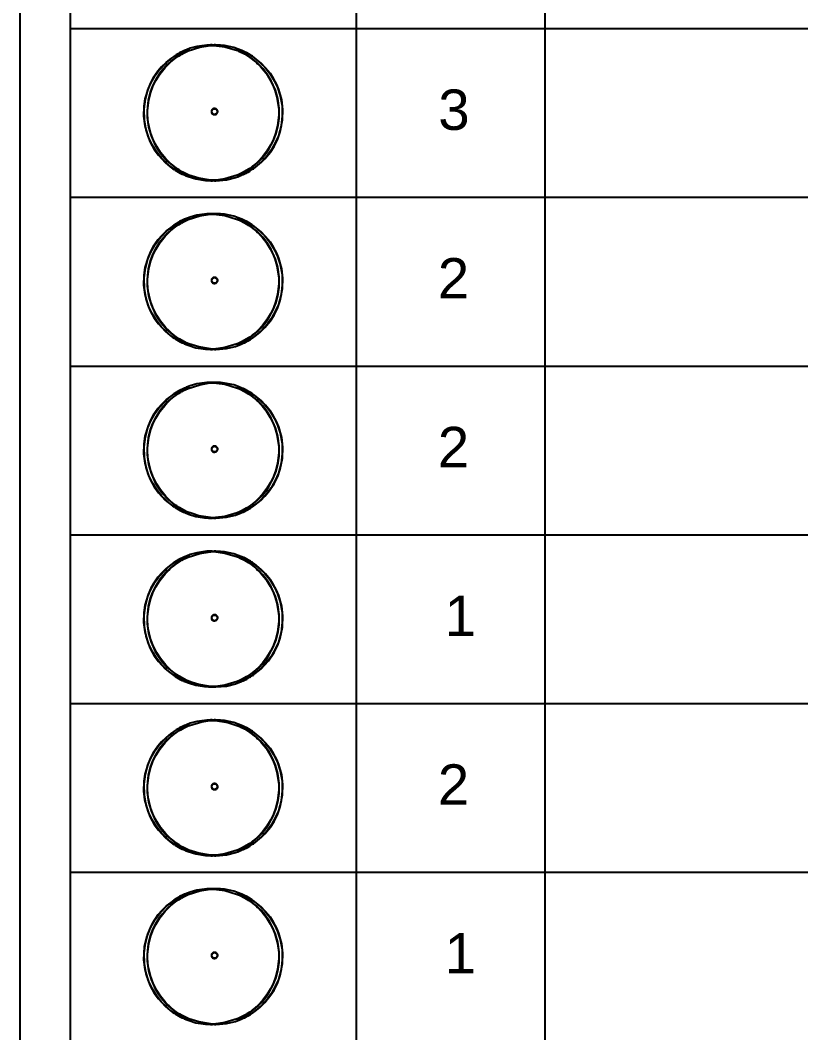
# Model space of a CAD drawing. Header units: millimetres. Extents: x 0 to 135, y -17 to 120.
# Drawn here: x 0 to 7.11, y 25.08 to 34.31 of the extents above; entities that cross this region are included whole.
import ezdxf

# ---------------------------------------------------------------- set-up
doc = ezdxf.new("R2010")
doc.units = ezdxf.units.MM
doc.layers.add('Plan View', color=7, linetype='Continuous')
doc.layers.add('Plant Legend', color=7, linetype='Continuous')
picture_1 = doc.add_image_def('image1.jpg', size_in_pixel=(8192, 8192))

# ---------------------------------------------------------------- blocks, each defined once
blk = doc.blocks.new('1')
at = {"flags": 1}
for tag in ['Export Name', 'Export Layer']:
    blk.add_attdef(tag, (0, 0), '', height=0.0254, dxfattribs=at)
at = {"layer": 'Plan View'}
image = blk.add_image(picture_1, insert=(0, 0), size_in_units=(120, 120), dxfattribs=dict(at, fade=50))
image.dxf.flags = 7
blk = doc.blocks.new('422')
at = {"layer": 'Plant Legend'}
for points in [[(0.4583, 119.2984), (21.053, 119.2984), (21.053, 6.5593), (0.4583, 6.5593)], [(1.7394, 32.8477), (1.7485, 32.8478), (1.7578, 32.8497), (1.7632, 32.8497), (1.7725, 32.8476), (1.7819, 32.8477), (1.8782, 32.8558), (1.9624, 32.8761), (1.9825, 32.8839), (2.0066, 32.894), (2.0189, 32.8985), (2.028, 32.9029), (2.0308, 32.9039), (2.044, 32.9094), (2.0644, 32.9199), (2.0748, 32.926), (2.0762, 32.9266), (2.0925, 32.936), (2.0975, 32.9395), (2.1176, 32.952), (2.1243, 32.9567), (2.1297, 32.96), (2.1376, 32.966), (2.1844, 33.0032), (2.1911, 33.0099), (2.2303, 33.0483), (2.2795, 33.1085), (2.3128, 33.1607), (2.3463, 33.2288), (2.369, 33.2931), (2.3903, 33.4027), (2.3929, 33.4963), (2.3823, 33.5832), (2.3556, 33.6796), (2.3369, 33.725), (2.3088, 33.7786), (2.2794, 33.824), (2.2363, 33.8774), (2.1951, 33.9193), (2.151, 33.9564), (2.1162, 33.981), (2.1095, 33.9859), (2.0987, 33.9925), (2.0908, 33.997), (2.0855, 34.0005), (2.0587, 34.0152), (2.0547, 34.0171), (2.0373, 34.026), (2.0306, 34.0286), (2.0253, 34.0304), (2.0186, 34.034), (1.9865, 34.0466), (1.9451, 34.0615), (1.8621, 34.0791), (1.8247, 34.083), (1.7819, 34.0838), (1.7766, 34.0848), (1.7699, 34.0847), (1.7605, 34.0827), (1.7538, 34.0827), (1.7445, 34.0848), (1.7351, 34.0846), (1.7017, 34.0836), (1.6094, 34.0708), (1.5479, 34.054), (1.5154, 34.0406), (1.5144, 34.04), (1.4983, 34.0339), (1.4917, 34.0305), (1.4524, 34.0125), (1.4449, 34.0078), (1.4206, 33.9938), (1.3994, 33.9804), (1.3713, 33.9604), (1.3312, 33.9278), (1.3259, 33.9225), (1.2868, 33.8841), (1.2547, 33.8467), (1.2122, 33.7852), (1.1904, 33.7464), (1.1651, 33.6889), (1.1368, 33.5939), (1.1265, 33.5257), (1.1242, 33.4348), (1.1347, 33.3492), (1.1614, 33.2528), (1.1841, 33.1993), (1.2216, 33.1322), (1.259, 33.0802), (1.3219, 33.0131), (1.3676, 32.9747), (1.3915, 32.9574), (1.4021, 32.9503), (1.4115, 32.9439), (1.4583, 32.9171), (1.477, 32.9077), (1.4863, 32.9038), (1.4917, 32.902), (1.4944, 32.9007), (1.4957, 32.8998), (1.5118, 32.893), (1.5305, 32.8857), (1.6, 32.8635), (1.6896, 32.8495), (1.7351, 32.8485)], [(1.5278, 32.8914), (1.5091, 32.8976), (1.4917, 32.9044), (1.4716, 32.9148), (1.4609, 32.9192), (1.4502, 32.9253), (1.4235, 32.9406), (1.3981, 32.9566), (1.3553, 32.9885), (1.3298, 33.0109), (1.2882, 33.0523), (1.241, 33.1112), (1.2022, 33.174), (1.1726, 33.2369), (1.1483, 33.3104), (1.1316, 33.4027), (1.1291, 33.499), (1.1409, 33.5899), (1.1634, 33.6715), (1.1874, 33.729), (1.23, 33.8052), (1.2633, 33.8507), (1.3285, 33.921), (1.3486, 33.9381), (1.3847, 33.9661), (1.4021, 33.9783), (1.4369, 33.9998), (1.4436, 34.0032), (1.4917, 34.0276), (1.4984, 34.0301), (1.5091, 34.0349), (1.5158, 34.0373), (1.5305, 34.0415), (1.5332, 34.0415), (1.5345, 34.0411), (1.5352, 34.0406), (1.5345, 34.0391), (1.5332, 34.0376), (1.5158, 34.028), (1.4777, 34.0085), (1.4528, 33.9938), (1.4395, 33.9852), (1.3967, 33.955), (1.37, 33.9333), (1.366, 33.9292), (1.3566, 33.9215), (1.3513, 33.916), (1.3419, 33.9081), (1.2831, 33.8413), (1.2683, 33.8213), (1.2323, 33.7637), (1.2067, 33.7116), (1.1854, 33.6554), (1.1667, 33.5806), (1.1584, 33.5204), (1.1567, 33.4843), (1.1561, 33.4522), (1.157, 33.4415), (1.1574, 33.4241), (1.1698, 33.3358), (1.1923, 33.2569), (1.2309, 33.1711), (1.259, 33.1244), (1.2991, 33.071), (1.3433, 33.0229), (1.3554, 33.0122), (1.3981, 32.976), (1.4262, 32.9559), (1.4329, 32.9517), (1.4463, 32.9426), (1.4704, 32.9279), (1.481, 32.9222), (1.5318, 32.8957), (1.5333, 32.8945), (1.5344, 32.8932), (1.5345, 32.8917), (1.5332, 32.8909), (1.5291, 32.8911)], [(1.7578, 32.8515), (1.7351, 32.8527), (1.6267, 32.8704), (1.5372, 32.8993), (1.5131, 32.9096), (1.4743, 32.9297), (1.4476, 32.9457), (1.4302, 32.9568), (1.4207, 32.964), (1.374, 33.0004), (1.3647, 33.0082), (1.3564, 33.0162), (1.3526, 33.0192), (1.3267, 33.0456), (1.2773, 33.1058), (1.2437, 33.158), (1.2143, 33.2155), (1.1872, 33.2877), (1.167, 33.3786), (1.1607, 33.4495), (1.1608, 33.4883), (1.1716, 33.5819), (1.1876, 33.6461), (1.2089, 33.7049), (1.2355, 33.7598), (1.2716, 33.8186), (1.3196, 33.8788), (1.3526, 33.9129), (1.37, 33.9289), (1.3994, 33.9528), (1.4155, 33.965), (1.4409, 33.9825), (1.4623, 33.996), (1.4732, 34.0018), (1.489, 34.0106), (1.5305, 34.0305), (1.6375, 34.0644), (1.711, 34.0767), (1.7605, 34.0807), (1.8648, 34.0676), (1.9798, 34.033), (1.9892, 34.0294), (2.0039, 34.0227), (2.0427, 34.0026), (2.0841, 33.9774), (2.0922, 33.9711), (2.143, 33.932), (2.1523, 33.9241), (2.1604, 33.9162), (2.1644, 33.9132), (2.1903, 33.8868), (2.2048, 33.8708), (2.2397, 33.8266), (2.2785, 33.7651), (2.3016, 33.7196), (2.3205, 33.6728), (2.3392, 33.61), (2.3538, 33.5217), (2.3556, 33.4908), (2.3562, 33.4441), (2.3454, 33.3505), (2.3295, 33.2863), (2.3081, 33.2275), (2.2816, 33.1727), (2.2482, 33.1178), (2.2081, 33.0657), (2.1654, 33.0202), (2.1548, 33.0109), (2.1496, 33.0055), (2.1176, 32.9796), (2.1002, 32.9664), (2.0907, 32.96), (2.0868, 32.9569), (2.06, 32.94), (2.0173, 32.9164), (1.9865, 32.9019), (1.9758, 32.8976), (1.8635, 32.8645), (1.806, 32.8556)], [(1.9825, 32.8913), (1.982, 32.8918), (1.9825, 32.8933), (1.9879, 32.8974), (1.9959, 32.9014), (2.0012, 32.9044), (2.0416, 32.9253), (2.0587, 32.9354), (2.0643, 32.9386), (2.0694, 32.942), (2.1176, 32.975), (2.1243, 32.9805), (2.147, 32.999), (2.151, 33.0031), (2.1577, 33.0082), (2.1671, 33.0175), (2.1738, 33.0229), (2.2032, 33.054), (2.246, 33.1071), (2.266, 33.1366), (2.3051, 33.2088), (2.3316, 33.277), (2.3504, 33.3519), (2.3587, 33.4134), (2.3605, 33.4495), (2.3609, 33.4803), (2.3596, 33.5083), (2.3472, 33.5966), (2.3262, 33.6717), (2.2874, 33.7589), (2.254, 33.8135), (2.2098, 33.8708), (2.1722, 33.9109), (2.1629, 33.9189), (2.1575, 33.9243), (2.1508, 33.9296), (2.1029, 33.9684), (2.0748, 33.9872), (2.0466, 34.0045), (2.032, 34.0126), (1.9865, 34.0357), (1.9837, 34.0379), (1.9826, 34.0393), (1.9825, 34.0407), (1.9838, 34.0414), (1.9865, 34.0415), (1.9905, 34.0405), (2.0146, 34.032), (2.0253, 34.028), (2.028, 34.0266), (2.0388, 34.0205), (2.0534, 34.0145), (2.0641, 34.0085), (2.0721, 34.0041), (2.0761, 34.0018), (2.0908, 33.9935), (2.1189, 33.9758), (2.163, 33.9426), (2.2276, 33.8815), (2.2731, 33.8253), (2.3162, 33.7557), (2.3444, 33.6956), (2.3687, 33.622), (2.3854, 33.5297), (2.388, 33.4348), (2.3773, 33.3479), (2.3522, 33.2569), (2.3243, 33.1927), (2.2936, 33.1379), (2.287, 33.1272), (2.2538, 33.0817), (2.1885, 33.0113), (2.1826, 33.0068), (2.1764, 33.0008), (2.1323, 32.9662), (2.1069, 32.9487), (2.0962, 32.942), (2.0775, 32.9311), (2.0681, 32.9259), (2.024, 32.9042), (2.0052, 32.8964), (1.9879, 32.8911), (1.9852, 32.8908), (1.9838, 32.8909)], [(1.7665, 33.4495), (1.7732, 33.4495), (1.7839, 33.4522), (1.7886, 33.4553), (1.7926, 33.4589), (1.7958, 33.4629), (1.7982, 33.4682), (1.7994, 33.4736), (1.7992, 33.4816), (1.7972, 33.4883), (1.795, 33.4923), (1.7926, 33.4952), (1.7885, 33.499), (1.7846, 33.5017), (1.7806, 33.5034), (1.7752, 33.5044), (1.7652, 33.5043), (1.7592, 33.5027), (1.7565, 33.5016), (1.7485, 33.4956), (1.7458, 33.4922), (1.7431, 33.4869), (1.7418, 33.4816), (1.7415, 33.4749), (1.7423, 33.4696), (1.7432, 33.4669), (1.7445, 33.4641), (1.7471, 33.4602), (1.7511, 33.4561), (1.7566, 33.4522), (1.7605, 33.4506), (1.7645, 33.4496)], [(1.7645, 33.452), (1.7592, 33.4544), (1.7538, 33.4581), (1.751, 33.4615), (1.7478, 33.4682), (1.7466, 33.4736), (1.7466, 33.4803), (1.7478, 33.4856), (1.7502, 33.491), (1.7529, 33.495), (1.7565, 33.4982), (1.7618, 33.5012), (1.7645, 33.5023), (1.7739, 33.5028), (1.7766, 33.5022), (1.7792, 33.5011), (1.7864, 33.4963), (1.7889, 33.4936), (1.7922, 33.4883), (1.794, 33.4829), (1.7946, 33.4762), (1.7935, 33.4696), (1.7921, 33.4655), (1.7886, 33.4596), (1.7859, 33.4571), (1.7792, 33.4526), (1.7776, 33.4522), (1.7766, 33.4517), (1.7699, 33.4511), (1.7659, 33.4515)], [(1.7394, 31.3102), (1.7485, 31.3103), (1.7578, 31.3122), (1.7632, 31.3122), (1.7725, 31.3101), (1.7819, 31.3102), (1.8782, 31.3183), (1.9624, 31.3386), (1.9825, 31.3464), (2.0066, 31.3565), (2.0189, 31.361), (2.028, 31.3654), (2.0308, 31.3664), (2.044, 31.3719), (2.0644, 31.3824), (2.0748, 31.3885), (2.0762, 31.3891), (2.0925, 31.3985), (2.0975, 31.402), (2.1176, 31.4145), (2.1243, 31.4192), (2.1297, 31.4225), (2.1376, 31.4285), (2.1844, 31.4657), (2.1911, 31.4724), (2.2303, 31.5108), (2.2795, 31.571), (2.3128, 31.6232), (2.3463, 31.6913), (2.369, 31.7556), (2.3903, 31.8652), (2.3929, 31.9588), (2.3823, 32.0457), (2.3556, 32.1421), (2.3369, 32.1875), (2.3088, 32.2411), (2.2794, 32.2865), (2.2363, 32.3399), (2.1951, 32.3818), (2.151, 32.4189), (2.1162, 32.4435), (2.1095, 32.4484), (2.0987, 32.455), (2.0908, 32.4595), (2.0855, 32.463), (2.0587, 32.4777), (2.0547, 32.4796), (2.0373, 32.4885), (2.0306, 32.4911), (2.0253, 32.4929), (2.0186, 32.4965), (1.9865, 32.5091), (1.9451, 32.524), (1.8621, 32.5416), (1.8247, 32.5455), (1.7819, 32.5463), (1.7766, 32.5473), (1.7699, 32.5472), (1.7605, 32.5452), (1.7538, 32.5452), (1.7445, 32.5473), (1.7351, 32.5471), (1.7017, 32.5461), (1.6094, 32.5333), (1.5479, 32.5165), (1.5154, 32.5031), (1.5144, 32.5025), (1.4983, 32.4964), (1.4917, 32.493), (1.4524, 32.475), (1.4449, 32.4703), (1.4206, 32.4563), (1.3994, 32.4428), (1.3713, 32.4229), (1.3312, 32.3903), (1.3259, 32.3849), (1.2868, 32.3466), (1.2547, 32.3092), (1.2122, 32.2477), (1.1904, 32.2089), (1.1651, 32.1514), (1.1368, 32.0564), (1.1265, 31.9882), (1.1242, 31.8973), (1.1347, 31.8117), (1.1614, 31.7153), (1.1841, 31.6618), (1.2216, 31.5947), (1.259, 31.5427), (1.3219, 31.4756), (1.3676, 31.4372), (1.3915, 31.4199), (1.4021, 31.4128), (1.4115, 31.4064), (1.4583, 31.3796), (1.477, 31.3702), (1.4863, 31.3663), (1.4917, 31.3645), (1.4944, 31.3632), (1.4957, 31.3623), (1.5118, 31.3555), (1.5305, 31.3482), (1.6, 31.326), (1.6896, 31.312), (1.7351, 31.311)], [(1.5278, 31.3539), (1.5091, 31.3601), (1.4917, 31.3669), (1.4716, 31.3773), (1.4609, 31.3817), (1.4502, 31.3878), (1.4235, 31.4031), (1.3981, 31.4191), (1.3553, 31.451), (1.3298, 31.4734), (1.2882, 31.5148), (1.241, 31.5737), (1.2022, 31.6365), (1.1726, 31.6994), (1.1483, 31.7729), (1.1316, 31.8652), (1.1291, 31.9615), (1.1409, 32.0524), (1.1634, 32.134), (1.1874, 32.1915), (1.23, 32.2677), (1.2633, 32.3132), (1.3285, 32.3835), (1.3486, 32.4006), (1.3847, 32.4286), (1.4021, 32.4408), (1.4369, 32.4623), (1.4436, 32.4657), (1.4917, 32.4901), (1.4984, 32.4926), (1.5091, 32.4974), (1.5158, 32.4998), (1.5305, 32.504), (1.5332, 32.504), (1.5345, 32.5036), (1.5352, 32.5031), (1.5345, 32.5016), (1.5332, 32.5001), (1.5158, 32.4905), (1.4777, 32.471), (1.4528, 32.4563), (1.4395, 32.4477), (1.3967, 32.4175), (1.37, 32.3958), (1.366, 32.3917), (1.3566, 32.384), (1.3513, 32.3785), (1.3419, 32.3706), (1.2831, 32.3038), (1.2683, 32.2838), (1.2323, 32.2262), (1.2067, 32.1741), (1.1854, 32.1179), (1.1667, 32.0431), (1.1584, 31.9829), (1.1567, 31.9468), (1.1561, 31.9147), (1.157, 31.904), (1.1574, 31.8866), (1.1698, 31.7983), (1.1923, 31.7194), (1.2309, 31.6336), (1.259, 31.5869), (1.2991, 31.5335), (1.3433, 31.4854), (1.3554, 31.4747), (1.3981, 31.4385), (1.4262, 31.4184), (1.4329, 31.4142), (1.4463, 31.4051), (1.4704, 31.3904), (1.481, 31.3847), (1.5318, 31.3582), (1.5333, 31.357), (1.5344, 31.3557), (1.5345, 31.3542), (1.5332, 31.3534), (1.5291, 31.3536)], [(1.7578, 31.314), (1.7351, 31.3152), (1.6267, 31.3329), (1.5372, 31.3618), (1.5131, 31.3721), (1.4743, 31.3922), (1.4476, 31.4082), (1.4302, 31.4193), (1.4207, 31.4265), (1.374, 31.4629), (1.3647, 31.4707), (1.3564, 31.4787), (1.3526, 31.4817), (1.3267, 31.5081), (1.2773, 31.5683), (1.2437, 31.6205), (1.2143, 31.678), (1.1872, 31.7502), (1.167, 31.8411), (1.1607, 31.912), (1.1608, 31.9508), (1.1716, 32.0444), (1.1876, 32.1086), (1.2089, 32.1674), (1.2355, 32.2223), (1.2716, 32.2811), (1.3196, 32.3413), (1.3526, 32.3754), (1.37, 32.3914), (1.3994, 32.4153), (1.4155, 32.4275), (1.4409, 32.445), (1.4623, 32.4585), (1.4732, 32.4643), (1.489, 32.4731), (1.5305, 32.493), (1.6375, 32.5269), (1.711, 32.5392), (1.7605, 32.5432), (1.8648, 32.5302), (1.9798, 32.4955), (1.9892, 32.4919), (2.0039, 32.4852), (2.0427, 32.4651), (2.0841, 32.4399), (2.0922, 32.4336), (2.143, 32.3945), (2.1523, 32.3866), (2.1604, 32.3787), (2.1644, 32.3757), (2.1903, 32.3493), (2.2048, 32.3333), (2.2397, 32.2891), (2.2785, 32.2276), (2.3016, 32.1821), (2.3205, 32.1353), (2.3392, 32.0725), (2.3538, 31.9842), (2.3556, 31.9533), (2.3562, 31.9067), (2.3454, 31.813), (2.3295, 31.7488), (2.3081, 31.69), (2.2816, 31.6352), (2.2482, 31.5803), (2.2081, 31.5282), (2.1654, 31.4827), (2.1548, 31.4734), (2.1496, 31.468), (2.1176, 31.4421), (2.1002, 31.4289), (2.0907, 31.4225), (2.0868, 31.4194), (2.06, 31.4025), (2.0173, 31.3789), (1.9865, 31.3644), (1.9758, 31.3601), (1.8635, 31.327), (1.806, 31.3181)], [(1.9825, 31.3538), (1.982, 31.3543), (1.9825, 31.3558), (1.9879, 31.3599), (1.9959, 31.3639), (2.0012, 31.3669), (2.0416, 31.3878), (2.0587, 31.3979), (2.0643, 31.4011), (2.0694, 31.4045), (2.1176, 31.4375), (2.1243, 31.443), (2.147, 31.4615), (2.151, 31.4656), (2.1577, 31.4707), (2.1671, 31.48), (2.1738, 31.4854), (2.2032, 31.5165), (2.246, 31.5696), (2.266, 31.5991), (2.3051, 31.6713), (2.3316, 31.7395), (2.3504, 31.8144), (2.3587, 31.8759), (2.3605, 31.912), (2.3609, 31.9428), (2.3596, 31.9708), (2.3472, 32.0591), (2.3262, 32.1342), (2.2874, 32.2214), (2.254, 32.276), (2.2098, 32.3333), (2.1722, 32.3734), (2.1629, 32.3814), (2.1575, 32.3868), (2.1508, 32.3921), (2.1029, 32.4309), (2.0748, 32.4497), (2.0466, 32.467), (2.032, 32.4751), (1.9865, 32.4982), (1.9837, 32.5004), (1.9826, 32.5018), (1.9825, 32.5032), (1.9838, 32.5039), (1.9865, 32.504), (1.9905, 32.503), (2.0146, 32.4945), (2.0253, 32.4905), (2.028, 32.4891), (2.0388, 32.483), (2.0534, 32.477), (2.0641, 32.471), (2.0721, 32.4666), (2.0761, 32.4643), (2.0908, 32.456), (2.1189, 32.4383), (2.163, 32.4051), (2.2276, 32.344), (2.2731, 32.2878), (2.3162, 32.2183), (2.3444, 32.1581), (2.3687, 32.0845), (2.3854, 31.9922), (2.388, 31.8973), (2.3773, 31.8104), (2.3522, 31.7194), (2.3243, 31.6552), (2.2936, 31.6004), (2.287, 31.5897), (2.2538, 31.5442), (2.1885, 31.4738), (2.1826, 31.4693), (2.1764, 31.4633), (2.1323, 31.4287), (2.1069, 31.4112), (2.0962, 31.4045), (2.0775, 31.3936), (2.0681, 31.3884), (2.024, 31.3667), (2.0052, 31.3589), (1.9879, 31.3536), (1.9852, 31.3533), (1.9838, 31.3534)], [(1.7665, 31.912), (1.7732, 31.912), (1.7839, 31.9147), (1.7886, 31.9178), (1.7926, 31.9214), (1.7958, 31.9254), (1.7982, 31.9307), (1.7994, 31.9361), (1.7992, 31.9441), (1.7972, 31.9508), (1.795, 31.9548), (1.7926, 31.9577), (1.7885, 31.9615), (1.7846, 31.9642), (1.7806, 31.9659), (1.7752, 31.9669), (1.7652, 31.9668), (1.7592, 31.9652), (1.7565, 31.9641), (1.7485, 31.9581), (1.7458, 31.9547), (1.7431, 31.9494), (1.7418, 31.9441), (1.7415, 31.9374), (1.7423, 31.9321), (1.7432, 31.9294), (1.7445, 31.9266), (1.7471, 31.9227), (1.7511, 31.9186), (1.7566, 31.9147), (1.7605, 31.9131), (1.7645, 31.9121)], [(1.7645, 31.9145), (1.7592, 31.9169), (1.7538, 31.9206), (1.751, 31.924), (1.7478, 31.9307), (1.7466, 31.9361), (1.7466, 31.9428), (1.7478, 31.9481), (1.7502, 31.9535), (1.7529, 31.9575), (1.7565, 31.9607), (1.7618, 31.9637), (1.7645, 31.9648), (1.7739, 31.9653), (1.7766, 31.9647), (1.7792, 31.9636), (1.7864, 31.9588), (1.7889, 31.9561), (1.7922, 31.9508), (1.794, 31.9454), (1.7946, 31.9387), (1.7935, 31.9321), (1.7921, 31.928), (1.7886, 31.9221), (1.7859, 31.9196), (1.7792, 31.9151), (1.7776, 31.9147), (1.7766, 31.9142), (1.7699, 31.9136), (1.7659, 31.914)], [(1.7394, 29.7727), (1.7485, 29.7728), (1.7578, 29.7747), (1.7632, 29.7746), (1.7725, 29.7726), (1.7819, 29.7727), (1.8782, 29.7808), (1.9624, 29.8011), (1.9825, 29.8089), (2.0066, 29.819), (2.0083, 29.8195), (2.0189, 29.8235), (2.028, 29.8279), (2.0308, 29.8289), (2.044, 29.8344), (2.0644, 29.8449), (2.0925, 29.861), (2.0975, 29.8645), (2.1176, 29.877), (2.1243, 29.8817), (2.1297, 29.885), (2.1376, 29.891), (2.1844, 29.9282), (2.1911, 29.9349), (2.2303, 29.9733), (2.2634, 30.0121), (2.3128, 30.0857), (2.3463, 30.1538), (2.369, 30.2181), (2.3892, 30.3183), (2.3929, 30.4213), (2.3823, 30.5082), (2.3556, 30.6046), (2.3315, 30.6608), (2.3088, 30.7036), (2.2794, 30.749), (2.2363, 30.8025), (2.1951, 30.8443), (2.135, 30.8934), (2.1162, 30.906), (2.1095, 30.9109), (2.0987, 30.9175), (2.0908, 30.922), (2.0855, 30.9255), (2.0587, 30.9402), (2.0547, 30.9421), (2.0373, 30.951), (2.0306, 30.9536), (2.0253, 30.9554), (2.0186, 30.959), (1.9865, 30.9716), (1.9451, 30.9865), (1.8621, 31.0041), (1.8247, 31.008), (1.7819, 31.0088), (1.7766, 31.0098), (1.7699, 31.0097), (1.7605, 31.0077), (1.7538, 31.0077), (1.7445, 31.0098), (1.7351, 31.0096), (1.7017, 31.0086), (1.6094, 30.9958), (1.5479, 30.979), (1.5154, 30.9656), (1.5144, 30.965), (1.4983, 30.9589), (1.4917, 30.9555), (1.4524, 30.9375), (1.4449, 30.9328), (1.4206, 30.9188), (1.3994, 30.9054), (1.3713, 30.8854), (1.3312, 30.8528), (1.3259, 30.8475), (1.2868, 30.8091), (1.2547, 30.7717), (1.2122, 30.7102), (1.1904, 30.6714), (1.1651, 30.6139), (1.1368, 30.5189), (1.1265, 30.4507), (1.1242, 30.3598), (1.1347, 30.2742), (1.1614, 30.1778), (1.1841, 30.1243), (1.2216, 30.0572), (1.259, 30.0052), (1.3219, 29.9381), (1.3874, 29.885), (1.4021, 29.8753), (1.4115, 29.8689), (1.4583, 29.8421), (1.477, 29.8327), (1.4863, 29.8288), (1.4917, 29.827), (1.4984, 29.8235), (1.5332, 29.8095), (1.6, 29.7885), (1.6789, 29.7756), (1.7164, 29.7733), (1.7351, 29.7735)], [(1.7578, 29.7765), (1.7351, 29.7777), (1.6267, 29.7954), (1.5653, 29.8143), (1.5184, 29.832), (1.4917, 29.8453), (1.4902, 29.8463), (1.4743, 29.8547), (1.4476, 29.8707), (1.4275, 29.8841), (1.4207, 29.889), (1.3885, 29.9131), (1.366, 29.932), (1.3564, 29.9412), (1.3526, 29.9442), (1.3267, 29.9706), (1.2773, 30.0308), (1.2437, 30.083), (1.2143, 30.1405), (1.1872, 30.2127), (1.167, 30.3036), (1.1607, 30.3745), (1.1608, 30.4133), (1.1716, 30.5069), (1.1876, 30.5711), (1.2089, 30.6299), (1.2355, 30.6848), (1.2716, 30.7436), (1.3196, 30.8038), (1.3526, 30.8379), (1.37, 30.8539), (1.3994, 30.8778), (1.4155, 30.89), (1.4409, 30.9075), (1.4623, 30.921), (1.4732, 30.9268), (1.489, 30.9356), (1.5305, 30.9555), (1.6375, 30.9894), (1.711, 31.0017), (1.7605, 31.0057), (1.8648, 30.9927), (1.9798, 30.958), (1.9892, 30.9544), (2.0039, 30.9477), (2.0427, 30.9276), (2.0841, 30.9024), (2.0922, 30.8961), (2.143, 30.857), (2.1523, 30.8491), (2.1604, 30.8412), (2.1644, 30.8382), (2.1903, 30.8118), (2.2048, 30.7958), (2.2397, 30.7516), (2.2785, 30.6901), (2.3016, 30.6446), (2.3205, 30.5978), (2.3392, 30.535), (2.3538, 30.4467), (2.3556, 30.4158), (2.3562, 30.3692), (2.3454, 30.2755), (2.3295, 30.2113), (2.3081, 30.1525), (2.2816, 30.0977), (2.2482, 30.0428), (2.2081, 29.9907), (2.1654, 29.9452), (2.1561, 29.9372), (2.1496, 29.9305), (2.1443, 29.9265), (2.1176, 29.9046), (2.1002, 29.8914), (2.0907, 29.885), (2.0654, 29.8682), (2.06, 29.865), (2.0173, 29.8414), (1.9985, 29.832), (1.9758, 29.8226), (1.8635, 29.7895), (1.7779, 29.7777)], [(1.5278, 29.8165), (1.5091, 29.8227), (1.4917, 29.8294), (1.469, 29.8409), (1.4609, 29.8442), (1.4502, 29.8503), (1.4382, 29.857), (1.3981, 29.8816), (1.3553, 29.9135), (1.3298, 29.9359), (1.2883, 29.9773), (1.241, 30.0362), (1.2022, 30.099), (1.1726, 30.1619), (1.1483, 30.2354), (1.1316, 30.3277), (1.1291, 30.424), (1.1409, 30.5149), (1.1634, 30.5965), (1.1874, 30.654), (1.23, 30.7302), (1.2633, 30.7757), (1.3285, 30.846), (1.3486, 30.8631), (1.3847, 30.8911), (1.4021, 30.9033), (1.4369, 30.9248), (1.4436, 30.9282), (1.4917, 30.9527), (1.4984, 30.9551), (1.5091, 30.9599), (1.5158, 30.9623), (1.5305, 30.9665), (1.5332, 30.9665), (1.5345, 30.9661), (1.5352, 30.9656), (1.5345, 30.9641), (1.5332, 30.9626), (1.5158, 30.953), (1.4777, 30.9335), (1.4528, 30.9188), (1.4395, 30.9102), (1.3967, 30.88), (1.37, 30.8583), (1.366, 30.8542), (1.3566, 30.8465), (1.3513, 30.841), (1.3419, 30.8331), (1.2831, 30.7663), (1.2683, 30.7463), (1.2323, 30.6887), (1.2067, 30.6366), (1.1854, 30.5804), (1.1667, 30.5056), (1.1584, 30.4454), (1.1567, 30.4093), (1.1561, 30.3772), (1.157, 30.3665), (1.1574, 30.3491), (1.1698, 30.2608), (1.1923, 30.1819), (1.2309, 30.0961), (1.259, 30.0494), (1.2991, 29.996), (1.3433, 29.9479), (1.3554, 29.9372), (1.3981, 29.901), (1.4222, 29.8834), (1.4329, 29.8767), (1.4463, 29.8677), (1.4516, 29.8645), (1.4704, 29.8529), (1.481, 29.8472), (1.5318, 29.8207), (1.5333, 29.8195), (1.5344, 29.8182), (1.5343, 29.8168), (1.5332, 29.8159), (1.5291, 29.8161)], [(1.9825, 29.8163), (1.982, 29.8168), (1.9825, 29.8183), (1.9879, 29.8224), (2.0012, 29.8294), (2.0416, 29.8503), (2.0587, 29.8604), (2.0643, 29.8636), (2.0694, 29.867), (2.0748, 29.8703), (2.1189, 29.9012), (2.1243, 29.9055), (2.147, 29.924), (2.151, 29.9281), (2.1577, 29.9332), (2.1671, 29.9425), (2.1738, 29.9479), (2.2032, 29.979), (2.246, 30.0321), (2.266, 30.0616), (2.3051, 30.1338), (2.3316, 30.202), (2.3504, 30.2769), (2.3587, 30.3384), (2.3605, 30.3745), (2.3609, 30.4053), (2.3596, 30.4333), (2.3475, 30.5203), (2.3262, 30.5967), (2.2874, 30.6839), (2.254, 30.7385), (2.2098, 30.7958), (2.1722, 30.8359), (2.1629, 30.8439), (2.1575, 30.8493), (2.1508, 30.8546), (2.1029, 30.8934), (2.0748, 30.9122), (2.0466, 30.9295), (2.032, 30.9376), (1.9865, 30.9607), (1.9837, 30.9629), (1.9826, 30.9643), (1.9825, 30.9657), (1.9838, 30.9664), (1.9865, 30.9665), (1.9905, 30.9655), (2.0146, 30.957), (2.0253, 30.953), (2.028, 30.9516), (2.0388, 30.9455), (2.0534, 30.9395), (2.0641, 30.9335), (2.0721, 30.9291), (2.0761, 30.9268), (2.0908, 30.9185), (2.1216, 30.8987), (2.163, 30.8676), (2.2276, 30.8065), (2.2731, 30.7503), (2.3162, 30.6808), (2.3444, 30.6206), (2.3687, 30.547), (2.3854, 30.4547), (2.388, 30.3598), (2.3773, 30.2729), (2.3522, 30.1819), (2.3243, 30.1177), (2.2936, 30.0629), (2.2859, 30.0509), (2.2538, 30.0067), (2.1885, 29.9363), (2.1826, 29.9318), (2.1764, 29.9258), (2.1323, 29.8912), (2.1069, 29.8737), (2.0801, 29.8576), (2.0681, 29.8509), (2.024, 29.8292), (2.0052, 29.8214), (1.9879, 29.8161), (1.9852, 29.8158), (1.9838, 29.8159)], [(1.7665, 30.3745), (1.7732, 30.3745), (1.7839, 30.3772), (1.7886, 30.3803), (1.7926, 30.3839), (1.7958, 30.3879), (1.7982, 30.3932), (1.7994, 30.3986), (1.7992, 30.4066), (1.7972, 30.4133), (1.795, 30.4173), (1.7926, 30.4202), (1.7885, 30.424), (1.7846, 30.4267), (1.7806, 30.4284), (1.7752, 30.4294), (1.7652, 30.4293), (1.7592, 30.4277), (1.7565, 30.4266), (1.7485, 30.4206), (1.7458, 30.4172), (1.7431, 30.4119), (1.7418, 30.4066), (1.7415, 30.3999), (1.7423, 30.3946), (1.7432, 30.3919), (1.7445, 30.3891), (1.7471, 30.3852), (1.7511, 30.3811), (1.7566, 30.3772), (1.7605, 30.3756), (1.7632, 30.3749)], [(1.7645, 30.377), (1.7592, 30.3794), (1.7538, 30.3831), (1.751, 30.3865), (1.7478, 30.3932), (1.7466, 30.3986), (1.7466, 30.4053), (1.7478, 30.4106), (1.7502, 30.416), (1.7529, 30.42), (1.7565, 30.4232), (1.7618, 30.4262), (1.7645, 30.4273), (1.7685, 30.4279), (1.7752, 30.4276), (1.7766, 30.4272), (1.7792, 30.4261), (1.7864, 30.4213), (1.7889, 30.4186), (1.7922, 30.4133), (1.794, 30.4079), (1.7946, 30.4013), (1.7935, 30.3946), (1.7921, 30.3906), (1.7886, 30.3846), (1.7859, 30.382), (1.7792, 30.3776), (1.7776, 30.3772), (1.7766, 30.3767), (1.7712, 30.3761), (1.7672, 30.3763), (1.7659, 30.3765)], [(1.7394, 28.2352), (1.7485, 28.2353), (1.7578, 28.2372), (1.7632, 28.2371), (1.7725, 28.2351), (1.7819, 28.2352), (1.8782, 28.2433), (1.9624, 28.2636), (1.9825, 28.2714), (2.0066, 28.2815), (2.0083, 28.282), (2.0189, 28.286), (2.028, 28.2904), (2.0308, 28.2914), (2.044, 28.2969), (2.0644, 28.3074), (2.0925, 28.3235), (2.0975, 28.327), (2.1176, 28.3395), (2.1243, 28.3442), (2.1297, 28.3475), (2.1376, 28.3535), (2.1844, 28.3907), (2.1911, 28.3974), (2.2303, 28.4358), (2.2634, 28.4746), (2.3128, 28.5482), (2.3463, 28.6163), (2.369, 28.6806), (2.3892, 28.7808), (2.3929, 28.8838), (2.3823, 28.9707), (2.3556, 29.0671), (2.3315, 29.1233), (2.3088, 29.1661), (2.2794, 29.2115), (2.2363, 29.265), (2.1951, 29.3068), (2.135, 29.3559), (2.1162, 29.3685), (2.1095, 29.3734), (2.0987, 29.38), (2.0908, 29.3845), (2.0855, 29.388), (2.0587, 29.4027), (2.0547, 29.4046), (2.0373, 29.4135), (2.0306, 29.4161), (2.0253, 29.4179), (2.0186, 29.4215), (1.9865, 29.4341), (1.9451, 29.449), (1.8621, 29.4666), (1.8247, 29.4705), (1.7819, 29.4713), (1.7766, 29.4723), (1.7699, 29.4722), (1.7605, 29.4702), (1.7538, 29.4702), (1.7445, 29.4723), (1.7351, 29.4721), (1.7017, 29.4711), (1.6094, 29.4583), (1.5479, 29.4415), (1.5154, 29.4281), (1.5144, 29.4275), (1.4983, 29.4214), (1.4917, 29.418), (1.4524, 29.4), (1.4449, 29.3953), (1.4206, 29.3813), (1.3994, 29.3679), (1.3713, 29.3479), (1.3312, 29.3153), (1.3259, 29.31), (1.2868, 29.2716), (1.2547, 29.2342), (1.2122, 29.1727), (1.1904, 29.1339), (1.1651, 29.0764), (1.1368, 28.9814), (1.1265, 28.9132), (1.1242, 28.8223), (1.1347, 28.7367), (1.1614, 28.6403), (1.1841, 28.5868), (1.2216, 28.5197), (1.259, 28.4677), (1.3219, 28.4006), (1.3874, 28.3475), (1.4021, 28.3378), (1.4115, 28.3314), (1.4583, 28.3046), (1.477, 28.2952), (1.4863, 28.2913), (1.4917, 28.2895), (1.4984, 28.286), (1.5332, 28.272), (1.6, 28.251), (1.6789, 28.2381), (1.7164, 28.2358), (1.7351, 28.236)], [(1.5278, 28.279), (1.5091, 28.2852), (1.4917, 28.2919), (1.469, 28.3034), (1.4609, 28.3067), (1.4502, 28.3128), (1.4382, 28.3195), (1.3981, 28.3441), (1.3553, 28.376), (1.3298, 28.3984), (1.2883, 28.4398), (1.241, 28.4987), (1.2022, 28.5615), (1.1726, 28.6244), (1.1483, 28.6979), (1.1316, 28.7902), (1.1291, 28.8865), (1.1409, 28.9774), (1.1634, 29.059), (1.1874, 29.1165), (1.23, 29.1927), (1.2633, 29.2382), (1.3285, 29.3085), (1.3486, 29.3256), (1.3847, 29.3536), (1.4021, 29.3658), (1.4369, 29.3873), (1.4436, 29.3907), (1.4917, 29.4152), (1.4984, 29.4176), (1.5091, 29.4224), (1.5158, 29.4248), (1.5305, 29.429), (1.5332, 29.429), (1.5345, 29.4286), (1.5352, 29.4281), (1.5345, 29.4266), (1.5332, 29.4251), (1.5158, 29.4155), (1.4777, 29.396), (1.4528, 29.3813), (1.4395, 29.3727), (1.3967, 29.3425), (1.37, 29.3208), (1.366, 29.3167), (1.3566, 29.309), (1.3513, 29.3035), (1.3419, 29.2956), (1.2831, 29.2288), (1.2683, 29.2088), (1.2323, 29.1512), (1.2067, 29.0991), (1.1854, 29.0429), (1.1667, 28.9681), (1.1584, 28.9079), (1.1567, 28.8718), (1.1561, 28.8397), (1.157, 28.829), (1.1574, 28.8116), (1.1698, 28.7233), (1.1923, 28.6444), (1.2309, 28.5586), (1.259, 28.5119), (1.2991, 28.4585), (1.3433, 28.4104), (1.3554, 28.3997), (1.3981, 28.3635), (1.4222, 28.3459), (1.4329, 28.3392), (1.4463, 28.3302), (1.4516, 28.327), (1.4704, 28.3154), (1.481, 28.3097), (1.5318, 28.2832), (1.5333, 28.282), (1.5344, 28.2807), (1.5343, 28.2793), (1.5332, 28.2784), (1.5291, 28.2786)], [(1.7578, 28.239), (1.7351, 28.2402), (1.6267, 28.2579), (1.5653, 28.2768), (1.5184, 28.2945), (1.4917, 28.3078), (1.4902, 28.3088), (1.4743, 28.3172), (1.4476, 28.3332), (1.4275, 28.3466), (1.4207, 28.3515), (1.3885, 28.3756), (1.366, 28.3945), (1.3564, 28.4037), (1.3526, 28.4067), (1.3267, 28.4331), (1.2773, 28.4933), (1.2437, 28.5455), (1.2143, 28.603), (1.1872, 28.6752), (1.167, 28.7661), (1.1607, 28.837), (1.1608, 28.8758), (1.1716, 28.9694), (1.1876, 29.0336), (1.2089, 29.0924), (1.2355, 29.1473), (1.2716, 29.2061), (1.3196, 29.2663), (1.3526, 29.3004), (1.37, 29.3164), (1.3994, 29.3403), (1.4155, 29.3525), (1.4409, 29.37), (1.4623, 29.3835), (1.4732, 29.3893), (1.489, 29.3981), (1.5305, 29.418), (1.6375, 29.4519), (1.711, 29.4642), (1.7605, 29.4682), (1.8648, 29.4552), (1.9798, 29.4205), (1.9892, 29.4169), (2.0039, 29.4102), (2.0427, 29.3901), (2.0841, 29.3649), (2.0922, 29.3586), (2.143, 29.3195), (2.1523, 29.3116), (2.1604, 29.3037), (2.1644, 29.3007), (2.1903, 29.2743), (2.2048, 29.2583), (2.2397, 29.2141), (2.2785, 29.1526), (2.3016, 29.1071), (2.3205, 29.0603), (2.3392, 28.9975), (2.3538, 28.9092), (2.3556, 28.8783), (2.3562, 28.8317), (2.3454, 28.738), (2.3295, 28.6738), (2.3081, 28.615), (2.2816, 28.5602), (2.2482, 28.5053), (2.2081, 28.4532), (2.1654, 28.4077), (2.1561, 28.3997), (2.1496, 28.393), (2.1443, 28.389), (2.1176, 28.3671), (2.1002, 28.3539), (2.0907, 28.3475), (2.0654, 28.3307), (2.06, 28.3275), (2.0173, 28.3039), (1.9985, 28.2945), (1.9758, 28.2851), (1.8635, 28.252), (1.7779, 28.2402)], [(1.9825, 28.2788), (1.982, 28.2793), (1.9825, 28.2808), (1.9879, 28.2849), (2.0012, 28.2919), (2.0416, 28.3128), (2.0587, 28.3229), (2.0643, 28.3261), (2.0694, 28.3295), (2.0748, 28.3328), (2.1189, 28.3637), (2.1243, 28.368), (2.147, 28.3865), (2.151, 28.3906), (2.1577, 28.3957), (2.1671, 28.405), (2.1738, 28.4104), (2.2032, 28.4415), (2.246, 28.4946), (2.266, 28.5241), (2.3051, 28.5963), (2.3316, 28.6645), (2.3504, 28.7394), (2.3587, 28.8009), (2.3605, 28.837), (2.3609, 28.8678), (2.3596, 28.8958), (2.3475, 28.9828), (2.3262, 29.0592), (2.2874, 29.1464), (2.254, 29.201), (2.2098, 29.2583), (2.1722, 29.2984), (2.1629, 29.3064), (2.1575, 29.3118), (2.1508, 29.3171), (2.1029, 29.3559), (2.0748, 29.3747), (2.0466, 29.392), (2.032, 29.4001), (1.9865, 29.4232), (1.9837, 29.4254), (1.9826, 29.4268), (1.9825, 29.4282), (1.9838, 29.4289), (1.9865, 29.429), (1.9905, 29.428), (2.0146, 29.4195), (2.0253, 29.4155), (2.028, 29.4141), (2.0388, 29.408), (2.0534, 29.402), (2.0641, 29.396), (2.0721, 29.3916), (2.0761, 29.3893), (2.0908, 29.381), (2.1216, 29.3612), (2.163, 29.3301), (2.2276, 29.269), (2.2731, 29.2128), (2.3162, 29.1433), (2.3444, 29.0831), (2.3687, 29.0095), (2.3854, 28.9172), (2.388, 28.8223), (2.3773, 28.7354), (2.3522, 28.6444), (2.3243, 28.5802), (2.2936, 28.5254), (2.2859, 28.5134), (2.2538, 28.4692), (2.1885, 28.3988), (2.1826, 28.3943), (2.1764, 28.3883), (2.1323, 28.3537), (2.1069, 28.3362), (2.0801, 28.3201), (2.0681, 28.3134), (2.024, 28.2917), (2.0052, 28.2839), (1.9879, 28.2786), (1.9852, 28.2783), (1.9838, 28.2784)], [(1.7665, 28.837), (1.7732, 28.837), (1.7839, 28.8397), (1.7886, 28.8428), (1.7926, 28.8464), (1.7958, 28.8504), (1.7982, 28.8557), (1.7994, 28.8611), (1.7992, 28.8691), (1.7972, 28.8758), (1.795, 28.8798), (1.7926, 28.8827), (1.7885, 28.8865), (1.7846, 28.8892), (1.7806, 28.8909), (1.7752, 28.8919), (1.7652, 28.8918), (1.7592, 28.8902), (1.7565, 28.8891), (1.7485, 28.8831), (1.7458, 28.8797), (1.7431, 28.8744), (1.7418, 28.8691), (1.7415, 28.8624), (1.7423, 28.8571), (1.7432, 28.8544), (1.7445, 28.8516), (1.7471, 28.8477), (1.7511, 28.8436), (1.7566, 28.8397), (1.7605, 28.8381), (1.7632, 28.8374)], [(1.7645, 28.8395), (1.7592, 28.8419), (1.7538, 28.8456), (1.751, 28.849), (1.7478, 28.8557), (1.7466, 28.8611), (1.7466, 28.8678), (1.7478, 28.8731), (1.7502, 28.8785), (1.7529, 28.8825), (1.7565, 28.8857), (1.7618, 28.8887), (1.7645, 28.8898), (1.7685, 28.8904), (1.7752, 28.8901), (1.7766, 28.8897), (1.7792, 28.8886), (1.7864, 28.8838), (1.7889, 28.8811), (1.7922, 28.8758), (1.794, 28.8704), (1.7946, 28.8638), (1.7935, 28.8571), (1.7921, 28.8531), (1.7886, 28.8471), (1.7859, 28.8445), (1.7792, 28.8401), (1.7776, 28.8397), (1.7766, 28.8392), (1.7712, 28.8386), (1.7672, 28.8388), (1.7659, 28.839)], [(1.7394, 26.6977), (1.7485, 26.6978), (1.7578, 26.6997), (1.7632, 26.6997), (1.7725, 26.6976), (1.7819, 26.6977), (1.8782, 26.7058), (1.9624, 26.7261), (1.9825, 26.7339), (2.0066, 26.744), (2.0189, 26.7485), (2.028, 26.753), (2.0308, 26.7539), (2.044, 26.7594), (2.0644, 26.7699), (2.0925, 26.786), (2.0975, 26.7895), (2.1176, 26.802), (2.1243, 26.8067), (2.1297, 26.81), (2.1376, 26.816), (2.1844, 26.8532), (2.1911, 26.8599), (2.2303, 26.8983), (2.2795, 26.9585), (2.3128, 27.0107), (2.3463, 27.0788), (2.369, 27.1431), (2.3903, 27.2527), (2.3929, 27.3463), (2.3823, 27.4332), (2.3556, 27.5296), (2.3369, 27.575), (2.3088, 27.6286), (2.2794, 27.674), (2.2363, 27.7275), (2.1951, 27.7693), (2.151, 27.8064), (2.1162, 27.831), (2.1095, 27.8359), (2.0987, 27.8425), (2.0908, 27.847), (2.0855, 27.8505), (2.0587, 27.8652), (2.0547, 27.8671), (2.0373, 27.876), (2.0306, 27.8786), (2.0253, 27.8804), (2.0091, 27.8879), (1.9865, 27.8966), (1.9451, 27.9115), (1.8621, 27.9291), (1.8247, 27.933), (1.7819, 27.9338), (1.7766, 27.9348), (1.7699, 27.9347), (1.7605, 27.9328), (1.7538, 27.9327), (1.7445, 27.9348), (1.7351, 27.9346), (1.7017, 27.9336), (1.6094, 27.9208), (1.5479, 27.904), (1.5154, 27.8906), (1.5104, 27.8884), (1.5089, 27.8879), (1.5077, 27.8873), (1.4983, 27.8839), (1.4917, 27.8805), (1.4524, 27.8625), (1.4449, 27.8578), (1.4206, 27.8438), (1.3994, 27.8304), (1.3713, 27.8104), (1.3293, 27.7756), (1.3259, 27.7725), (1.2868, 27.7341), (1.2547, 27.6967), (1.2122, 27.6352), (1.1904, 27.5964), (1.1651, 27.5389), (1.136, 27.4398), (1.1265, 27.3757), (1.1242, 27.2848), (1.1333, 27.2071), (1.1614, 27.1028), (1.1841, 27.0493), (1.2216, 26.9822), (1.259, 26.9302), (1.3219, 26.8631), (1.3676, 26.8247), (1.3915, 26.8074), (1.4021, 26.8003), (1.4115, 26.7939), (1.4583, 26.7671), (1.477, 26.7577), (1.4863, 26.7538), (1.4917, 26.752), (1.4944, 26.7507), (1.4957, 26.7498), (1.5118, 26.743), (1.5305, 26.7357), (1.6, 26.7135), (1.6896, 26.6995), (1.7351, 26.6985)], [(1.5278, 26.7414), (1.5091, 26.7477), (1.4917, 26.7544), (1.4716, 26.7648), (1.4609, 26.7692), (1.4502, 26.7753), (1.4235, 26.7906), (1.3981, 26.8066), (1.3553, 26.8385), (1.3298, 26.8609), (1.2882, 26.9023), (1.241, 26.9612), (1.2022, 27.024), (1.1726, 27.0869), (1.1483, 27.1604), (1.1316, 27.2527), (1.1291, 27.349), (1.1409, 27.4399), (1.1634, 27.5215), (1.1874, 27.579), (1.23, 27.6552), (1.2633, 27.7007), (1.3285, 27.771), (1.374, 27.8082), (1.4101, 27.8336), (1.4369, 27.8498), (1.4436, 27.8532), (1.4917, 27.8777), (1.4984, 27.8801), (1.5118, 27.886), (1.5305, 27.8915), (1.5332, 27.8915), (1.5345, 27.8911), (1.5352, 27.8906), (1.5345, 27.8891), (1.5332, 27.8876), (1.5265, 27.8835), (1.4777, 27.8585), (1.4528, 27.8438), (1.3981, 27.8062), (1.3927, 27.8018), (1.37, 27.7833), (1.366, 27.7792), (1.3566, 27.7715), (1.3499, 27.7648), (1.3419, 27.7582), (1.2831, 27.6913), (1.2683, 27.6713), (1.2323, 27.6137), (1.2067, 27.5616), (1.1854, 27.5054), (1.1667, 27.4306), (1.1584, 27.3704), (1.1567, 27.3343), (1.1561, 27.3022), (1.157, 27.2915), (1.1574, 27.2741), (1.1698, 27.1858), (1.1923, 27.1069), (1.2309, 27.0211), (1.259, 26.9744), (1.2991, 26.921), (1.3433, 26.8729), (1.3554, 26.8622), (1.3981, 26.826), (1.4262, 26.8059), (1.4329, 26.8017), (1.4463, 26.7927), (1.4704, 26.7779), (1.481, 26.7722), (1.5318, 26.7457), (1.5333, 26.7445), (1.5344, 26.7432), (1.5345, 26.7417), (1.5332, 26.7409), (1.5291, 26.7411)], [(1.7578, 26.7015), (1.7351, 26.7027), (1.6267, 26.7204), (1.5372, 26.7493), (1.5131, 26.7596), (1.4743, 26.7797), (1.4476, 26.7957), (1.4275, 26.8091), (1.4207, 26.814), (1.374, 26.8504), (1.3647, 26.8582), (1.3564, 26.8662), (1.3526, 26.8692), (1.3267, 26.8956), (1.2773, 26.9558), (1.2437, 27.008), (1.2143, 27.0655), (1.1872, 27.1377), (1.167, 27.2286), (1.1607, 27.2995), (1.1608, 27.3383), (1.1716, 27.4319), (1.1876, 27.4961), (1.2089, 27.5549), (1.2355, 27.6098), (1.2716, 27.6686), (1.3196, 27.7288), (1.3526, 27.7629), (1.37, 27.7789), (1.4155, 27.815), (1.4489, 27.8376), (1.4623, 27.8459), (1.4944, 27.8634), (1.5305, 27.8805), (1.5439, 27.8855), (1.6535, 27.9179), (1.7097, 27.9266), (1.7592, 27.9307), (1.7779, 27.9297), (1.8902, 27.9119), (1.9825, 27.882), (2.0012, 27.874), (2.0052, 27.8718), (2.0427, 27.8525), (2.0841, 27.8274), (2.0922, 27.8211), (2.143, 27.782), (2.1523, 27.7741), (2.1604, 27.7662), (2.1644, 27.7632), (2.1913, 27.7355), (2.2048, 27.7208), (2.2397, 27.6766), (2.2785, 27.6151), (2.3016, 27.5696), (2.3205, 27.5228), (2.3392, 27.46), (2.3538, 27.3717), (2.3556, 27.3408), (2.3562, 27.2942), (2.3454, 27.2005), (2.3295, 27.1363), (2.3081, 27.0775), (2.2816, 27.0227), (2.2482, 26.9678), (2.2081, 26.9157), (2.1654, 26.8702), (2.1548, 26.8609), (2.1496, 26.8555), (2.1176, 26.8296), (2.1002, 26.8164), (2.0907, 26.81), (2.0868, 26.8069), (2.06, 26.79), (2.0173, 26.7664), (1.9865, 26.7519), (1.9758, 26.7476), (1.8635, 26.7145), (1.806, 26.7056)], [(1.9825, 26.7413), (1.982, 26.7418), (1.9825, 26.7433), (1.9879, 26.7474), (1.9959, 26.7514), (2.0012, 26.7544), (2.0416, 26.7753), (2.0587, 26.7854), (2.0643, 26.7886), (2.0694, 26.792), (2.1176, 26.8251), (2.1243, 26.8305), (2.147, 26.849), (2.151, 26.8531), (2.1577, 26.8582), (2.1671, 26.8675), (2.1738, 26.8729), (2.2032, 26.904), (2.246, 26.9571), (2.266, 26.9866), (2.3051, 27.0588), (2.3316, 27.127), (2.3504, 27.2019), (2.3587, 27.2634), (2.3605, 27.2995), (2.3609, 27.3303), (2.3596, 27.3583), (2.3472, 27.4466), (2.3262, 27.5217), (2.2992, 27.5857), (2.2714, 27.6368), (2.2244, 27.7034), (2.2005, 27.7315), (2.1722, 27.7609), (2.1629, 27.7689), (2.159, 27.7729), (2.1508, 27.7796), (2.0971, 27.8224), (2.0801, 27.8336), (2.0439, 27.8558), (2.032, 27.8626), (1.9865, 27.8857), (1.9837, 27.8879), (1.9826, 27.8893), (1.9825, 27.8907), (1.9838, 27.8914), (1.9852, 27.8917), (1.9879, 27.8913), (2.0079, 27.8847), (2.0253, 27.878), (2.028, 27.8766), (2.0388, 27.8705), (2.0534, 27.8645), (2.0641, 27.8585), (2.0721, 27.8541), (2.0761, 27.8518), (2.0908, 27.8435), (2.1216, 27.8237), (2.163, 27.7926), (2.2276, 27.7315), (2.2731, 27.6753), (2.3081, 27.6205), (2.3444, 27.5456), (2.3687, 27.472), (2.3854, 27.3797), (2.388, 27.2848), (2.3773, 27.1979), (2.3522, 27.1069), (2.3243, 27.0427), (2.2936, 26.9879), (2.287, 26.9772), (2.2538, 26.9317), (2.1885, 26.8613), (2.1826, 26.8568), (2.1764, 26.8508), (2.1323, 26.8162), (2.1069, 26.7987), (2.0962, 26.792), (2.0775, 26.7811), (2.0681, 26.7759), (2.024, 26.7542), (2.0052, 26.7464), (1.9879, 26.7411), (1.9852, 26.7408), (1.9838, 26.7409)], [(1.7652, 27.2995), (1.7732, 27.2995), (1.7839, 27.3022), (1.7899, 27.3064), (1.7939, 27.3103), (1.7966, 27.3143), (1.7993, 27.3227), (1.7994, 27.3303), (1.7972, 27.3383), (1.795, 27.3423), (1.7926, 27.3452), (1.7885, 27.349), (1.7846, 27.3517), (1.7806, 27.3534), (1.7752, 27.3544), (1.7655, 27.3543), (1.7645, 27.3539), (1.7592, 27.3527), (1.7565, 27.3516), (1.7485, 27.3456), (1.7458, 27.3422), (1.7431, 27.3369), (1.7418, 27.3316), (1.7415, 27.3249), (1.7427, 27.3182), (1.7445, 27.3141), (1.7471, 27.3102), (1.7511, 27.3061), (1.7566, 27.3022), (1.7605, 27.3006)], [(1.7645, 27.302), (1.7592, 27.3044), (1.7538, 27.3081), (1.751, 27.3115), (1.7478, 27.3182), (1.7466, 27.3236), (1.7466, 27.3303), (1.7478, 27.3356), (1.7502, 27.341), (1.7529, 27.345), (1.7565, 27.3482), (1.7618, 27.3513), (1.7645, 27.3523), (1.7739, 27.3528), (1.7766, 27.3522), (1.7792, 27.3511), (1.7864, 27.3463), (1.7889, 27.3436), (1.7922, 27.3383), (1.794, 27.3329), (1.7946, 27.3263), (1.7935, 27.3196), (1.7921, 27.3156), (1.7886, 27.3096), (1.7859, 27.3071), (1.7792, 27.3026), (1.7776, 27.3022), (1.7766, 27.3017), (1.7699, 27.3011), (1.7659, 27.3015)], [(1.7394, 25.1602), (1.7485, 25.1603), (1.7578, 25.1622), (1.7632, 25.1622), (1.7725, 25.1601), (1.7819, 25.1602), (1.8782, 25.1683), (1.9624, 25.1886), (1.9825, 25.1964), (2.0066, 25.2065), (2.0189, 25.211), (2.028, 25.2155), (2.0308, 25.2164), (2.044, 25.2219), (2.0644, 25.2324), (2.0748, 25.2385), (2.0762, 25.2391), (2.0925, 25.2485), (2.0975, 25.252), (2.1176, 25.2645), (2.1243, 25.2692), (2.1297, 25.2725), (2.1376, 25.2785), (2.1844, 25.3157), (2.1911, 25.3224), (2.2303, 25.3608), (2.285, 25.429), (2.3128, 25.4732), (2.3463, 25.5413), (2.369, 25.6056), (2.3903, 25.7152), (2.3929, 25.8088), (2.3823, 25.8957), (2.3556, 25.9921), (2.3369, 26.0375), (2.3088, 26.0911), (2.2794, 26.1365), (2.2363, 26.19), (2.1951, 26.2318), (2.151, 26.2689), (2.1162, 26.2935), (2.1095, 26.2984), (2.0987, 26.305), (2.0908, 26.3095), (2.0855, 26.313), (2.0587, 26.3277), (2.0547, 26.3296), (2.0373, 26.3385), (2.0306, 26.3411), (2.0253, 26.3429), (2.0186, 26.3465), (1.9865, 26.3591), (1.9451, 26.374), (1.8621, 26.3916), (1.8247, 26.3955), (1.7819, 26.3963), (1.7766, 26.3973), (1.7699, 26.3972), (1.7605, 26.3952), (1.7538, 26.3952), (1.7445, 26.3973), (1.7351, 26.3971), (1.7017, 26.3961), (1.6094, 26.3833), (1.5479, 26.3665), (1.5154, 26.3531), (1.5104, 26.3509), (1.4983, 26.3464), (1.4917, 26.343), (1.4524, 26.325), (1.4449, 26.3203), (1.4246, 26.309), (1.3994, 26.2929), (1.3713, 26.2729), (1.3312, 26.2403), (1.3259, 26.235), (1.2868, 26.1966), (1.2547, 26.1592), (1.2042, 26.0841), (1.1892, 26.0562), (1.1492, 25.9559), (1.1303, 25.8703), (1.1241, 25.7486), (1.1347, 25.6617), (1.1614, 25.5654), (1.1841, 25.5118), (1.2216, 25.4447), (1.259, 25.3927), (1.3219, 25.3256), (1.3676, 25.2873), (1.3915, 25.2699), (1.4021, 25.2628), (1.4115, 25.2565), (1.4583, 25.2296), (1.477, 25.2202), (1.4863, 25.2163), (1.4917, 25.2145), (1.4944, 25.2132), (1.4957, 25.2123), (1.5118, 25.2055), (1.5305, 25.1982), (1.6, 25.1761), (1.6896, 25.162), (1.7351, 25.161)], [(1.7578, 25.164), (1.7351, 25.1652), (1.6267, 25.1829), (1.5372, 25.2118), (1.5131, 25.2222), (1.4743, 25.2422), (1.4476, 25.2582), (1.4302, 25.2693), (1.4207, 25.2766), (1.374, 25.3129), (1.3647, 25.3207), (1.3564, 25.3287), (1.3499, 25.3343), (1.3267, 25.3581), (1.2773, 25.4183), (1.2437, 25.4705), (1.2143, 25.528), (1.186, 25.6042), (1.167, 25.6911), (1.1607, 25.762), (1.1608, 25.8008), (1.1716, 25.8944), (1.1876, 25.9586), (1.2089, 26.0174), (1.2355, 26.0723), (1.2716, 26.1311), (1.3196, 26.1913), (1.3526, 26.2254), (1.37, 26.2414), (1.3994, 26.2653), (1.4155, 26.2775), (1.4409, 26.295), (1.4623, 26.3084), (1.4732, 26.3143), (1.4944, 26.3259), (1.5305, 26.343), (1.6375, 26.3769), (1.711, 26.3892), (1.7605, 26.3932), (1.8648, 26.3802), (1.9798, 26.3455), (1.9892, 26.3419), (2.0039, 26.3352), (2.0427, 26.3151), (2.0841, 26.2899), (2.0922, 26.2836), (2.143, 26.2445), (2.1523, 26.2366), (2.1604, 26.2287), (2.1644, 26.2257), (2.1903, 26.1993), (2.2048, 26.1833), (2.2397, 26.1391), (2.2785, 26.0776), (2.3016, 26.0321), (2.3205, 25.9853), (2.3445, 25.8984), (2.355, 25.8168), (2.3556, 25.8033), (2.3562, 25.7567), (2.3454, 25.663), (2.3295, 25.5989), (2.3081, 25.54), (2.2816, 25.4852), (2.2482, 25.4303), (2.2081, 25.3782), (2.1654, 25.3327), (2.1548, 25.3234), (2.1496, 25.318), (2.1443, 25.314), (2.1176, 25.2921), (2.1002, 25.2789), (2.0907, 25.2725), (2.0654, 25.2557), (2.06, 25.2525), (2.0173, 25.2289), (1.9865, 25.2144), (1.9758, 25.2101), (1.8635, 25.177), (1.806, 25.1681)], [(1.5278, 25.2039), (1.5091, 25.2102), (1.4917, 25.2169), (1.469, 25.2284), (1.4609, 25.2318), (1.4502, 25.2378), (1.4235, 25.2531), (1.3981, 25.2691), (1.3553, 25.301), (1.3298, 25.3234), (1.2883, 25.3648), (1.241, 25.4237), (1.2022, 25.4865), (1.1715, 25.552), (1.1483, 25.6229), (1.1316, 25.7152), (1.1291, 25.8115), (1.1409, 25.9024), (1.1634, 25.984), (1.1874, 26.0415), (1.23, 26.1177), (1.2633, 26.1632), (1.3285, 26.2335), (1.3486, 26.2506), (1.3847, 26.2786), (1.4021, 26.2908), (1.4369, 26.3123), (1.4436, 26.3157), (1.4917, 26.3402), (1.4984, 26.3426), (1.5091, 26.3474), (1.5171, 26.3501), (1.5305, 26.354), (1.5332, 26.354), (1.5345, 26.3536), (1.5352, 26.3531), (1.5345, 26.3516), (1.5332, 26.3501), (1.5158, 26.3405), (1.4777, 26.321), (1.4528, 26.3063), (1.4395, 26.2977), (1.3967, 26.2675), (1.37, 26.2458), (1.366, 26.2417), (1.3566, 26.234), (1.3513, 26.2285), (1.3419, 26.2207), (1.2924, 26.1657), (1.2683, 26.1338), (1.2323, 26.0762), (1.2067, 26.0241), (1.1854, 25.9679), (1.1667, 25.8931), (1.1584, 25.8329), (1.1563, 25.7941), (1.1561, 25.7647), (1.157, 25.754), (1.1574, 25.7366), (1.1698, 25.6483), (1.1922, 25.5694), (1.2309, 25.4836), (1.259, 25.4369), (1.2991, 25.3835), (1.3433, 25.3354), (1.3554, 25.3247), (1.3981, 25.2885), (1.4262, 25.2684), (1.4329, 25.2642), (1.4463, 25.2552), (1.4704, 25.2404), (1.481, 25.2347), (1.5318, 25.2082), (1.5333, 25.207), (1.5344, 25.2057), (1.5345, 25.2042), (1.5332, 25.2034), (1.5291, 25.2036)], [(1.9825, 25.2038), (1.982, 25.2043), (1.9825, 25.2058), (1.9879, 25.2099), (1.9959, 25.2139), (2.0012, 25.2169), (2.0416, 25.2378), (2.0587, 25.2479), (2.0643, 25.2511), (2.0694, 25.2545), (2.1176, 25.2876), (2.1243, 25.293), (2.147, 25.3115), (2.151, 25.3156), (2.1577, 25.3207), (2.1671, 25.33), (2.1738, 25.3354), (2.2032, 25.3665), (2.246, 25.4196), (2.266, 25.4491), (2.3051, 25.5213), (2.3316, 25.5895), (2.3504, 25.6644), (2.3587, 25.7259), (2.3605, 25.762), (2.3609, 25.7928), (2.3596, 25.8208), (2.3472, 25.9091), (2.3262, 25.9842), (2.2992, 26.0482), (2.2714, 26.0993), (2.2244, 26.1659), (2.2005, 26.194), (2.1722, 26.2234), (2.1629, 26.2314), (2.1575, 26.2368), (2.1508, 26.2421), (2.1029, 26.2809), (2.0748, 26.2997), (2.0466, 26.317), (2.032, 26.3251), (1.9865, 26.3482), (1.9837, 26.3504), (1.9826, 26.3518), (1.9825, 26.3532), (1.9838, 26.3539), (1.9865, 26.354), (1.9905, 26.353), (2.0146, 26.3445), (2.0253, 26.3405), (2.028, 26.3391), (2.0388, 26.333), (2.0534, 26.327), (2.0641, 26.321), (2.0721, 26.3166), (2.0761, 26.3143), (2.0908, 26.306), (2.1189, 26.2883), (2.163, 26.2551), (2.2276, 26.194), (2.2731, 26.1378), (2.3162, 26.0683), (2.3444, 26.0081), (2.3687, 25.9345), (2.3854, 25.8422), (2.388, 25.7473), (2.3773, 25.6604), (2.3522, 25.5694), (2.3243, 25.5052), (2.2936, 25.4504), (2.287, 25.4397), (2.2538, 25.3942), (2.1885, 25.3238), (2.1826, 25.3193), (2.1764, 25.3133), (2.1323, 25.2787), (2.1069, 25.2612), (2.0962, 25.2545), (2.0775, 25.2436), (2.0681, 25.2384), (2.024, 25.2167), (2.0052, 25.2089), (1.9879, 25.2036), (1.9852, 25.2033), (1.9838, 25.2034)], [(1.7665, 25.762), (1.7732, 25.762), (1.7839, 25.7647), (1.7886, 25.7678), (1.7926, 25.7714), (1.7958, 25.7754), (1.7982, 25.7807), (1.7994, 25.7861), (1.7992, 25.7941), (1.7972, 25.8008), (1.795, 25.8048), (1.7926, 25.8077), (1.7885, 25.8115), (1.7846, 25.8142), (1.7806, 25.8159), (1.7752, 25.8169), (1.7652, 25.8168), (1.7592, 25.8152), (1.7565, 25.8141), (1.7485, 25.8081), (1.7458, 25.8048), (1.7431, 25.7994), (1.7418, 25.7941), (1.7415, 25.7874), (1.7423, 25.7821), (1.7432, 25.7794), (1.7445, 25.7766), (1.7471, 25.7727), (1.7511, 25.7686), (1.7566, 25.7647), (1.7605, 25.7631), (1.7645, 25.7621)], [(1.7645, 25.7645), (1.7592, 25.7669), (1.7538, 25.7706), (1.751, 25.774), (1.7478, 25.7807), (1.7466, 25.7861), (1.7466, 25.7928), (1.7478, 25.7981), (1.7502, 25.8035), (1.7529, 25.8075), (1.7565, 25.8108), (1.7618, 25.8138), (1.7645, 25.8148), (1.7685, 25.8154), (1.7752, 25.8151), (1.7766, 25.8147), (1.7792, 25.8136), (1.7864, 25.8088), (1.7889, 25.8061), (1.7922, 25.8008), (1.794, 25.7954), (1.7946, 25.7888), (1.7935, 25.7821), (1.7921, 25.7781), (1.7886, 25.7721), (1.7859, 25.7696), (1.7819, 25.7666), (1.7792, 25.7651), (1.7776, 25.7647), (1.7766, 25.7642), (1.7699, 25.7636), (1.7659, 25.764)]]:
    blk.add_lwpolyline(points, close=True, dxfattribs=at)
for points in [[(3.06, 118.0871), (3.06, 6.5595)], [(4.7795, 118.0871), (4.7795, 6.5595)], [(0.4583, 34.2343), (21.053, 34.2343)], [(0.4583, 32.6968), (21.053, 32.6968)], [(0.4583, 31.1593), (21.053, 31.1593)], [(0.4583, 29.6218), (21.053, 29.6218)], [(0.4583, 28.0843), (21.053, 28.0843)], [(0.4583, 26.5468), (21.053, 26.5468)]]:
    blk.add_lwpolyline(points, dxfattribs=at)
at = {"flags": 1}
for tag in ['Export Name', 'Export Layer']:
    blk.add_attdef(tag, (0, 0), '', height=0.0254, dxfattribs=at)
at = {"layer": 'Plant Legend', "char_height": 0.368116, "attachment_point": 1}
for s, insert in [('\\fArial|b0|i0;3', (3.8094, 33.6788)), ('\\fArial|b0|i0;2', (3.805, 32.1427)), ('\\fArial|b0|i0;2', (3.805, 30.6052)), ('\\fArial|b0|i0;1', (3.8667, 29.0677)), ('\\fArial|b0|i0;2', (3.805, 27.5302)), ('\\fArial|b0|i0;1', (3.8667, 25.9927))]:
    blk.add_mtext(s, dxfattribs=dict(at, insert=insert))

msp = doc.modelspace()

# ---------------------------------------------------------------- block references
at = {"layer": 'Plan View', "color": 7}
msp.add_blockref('1', (0, 0), dxfattribs=at)
at = {"layer": 'Plant Legend', "color": 7}
msp.add_blockref('422', (0, 0), dxfattribs=at)

doc.saveas('drawing.dxf')
